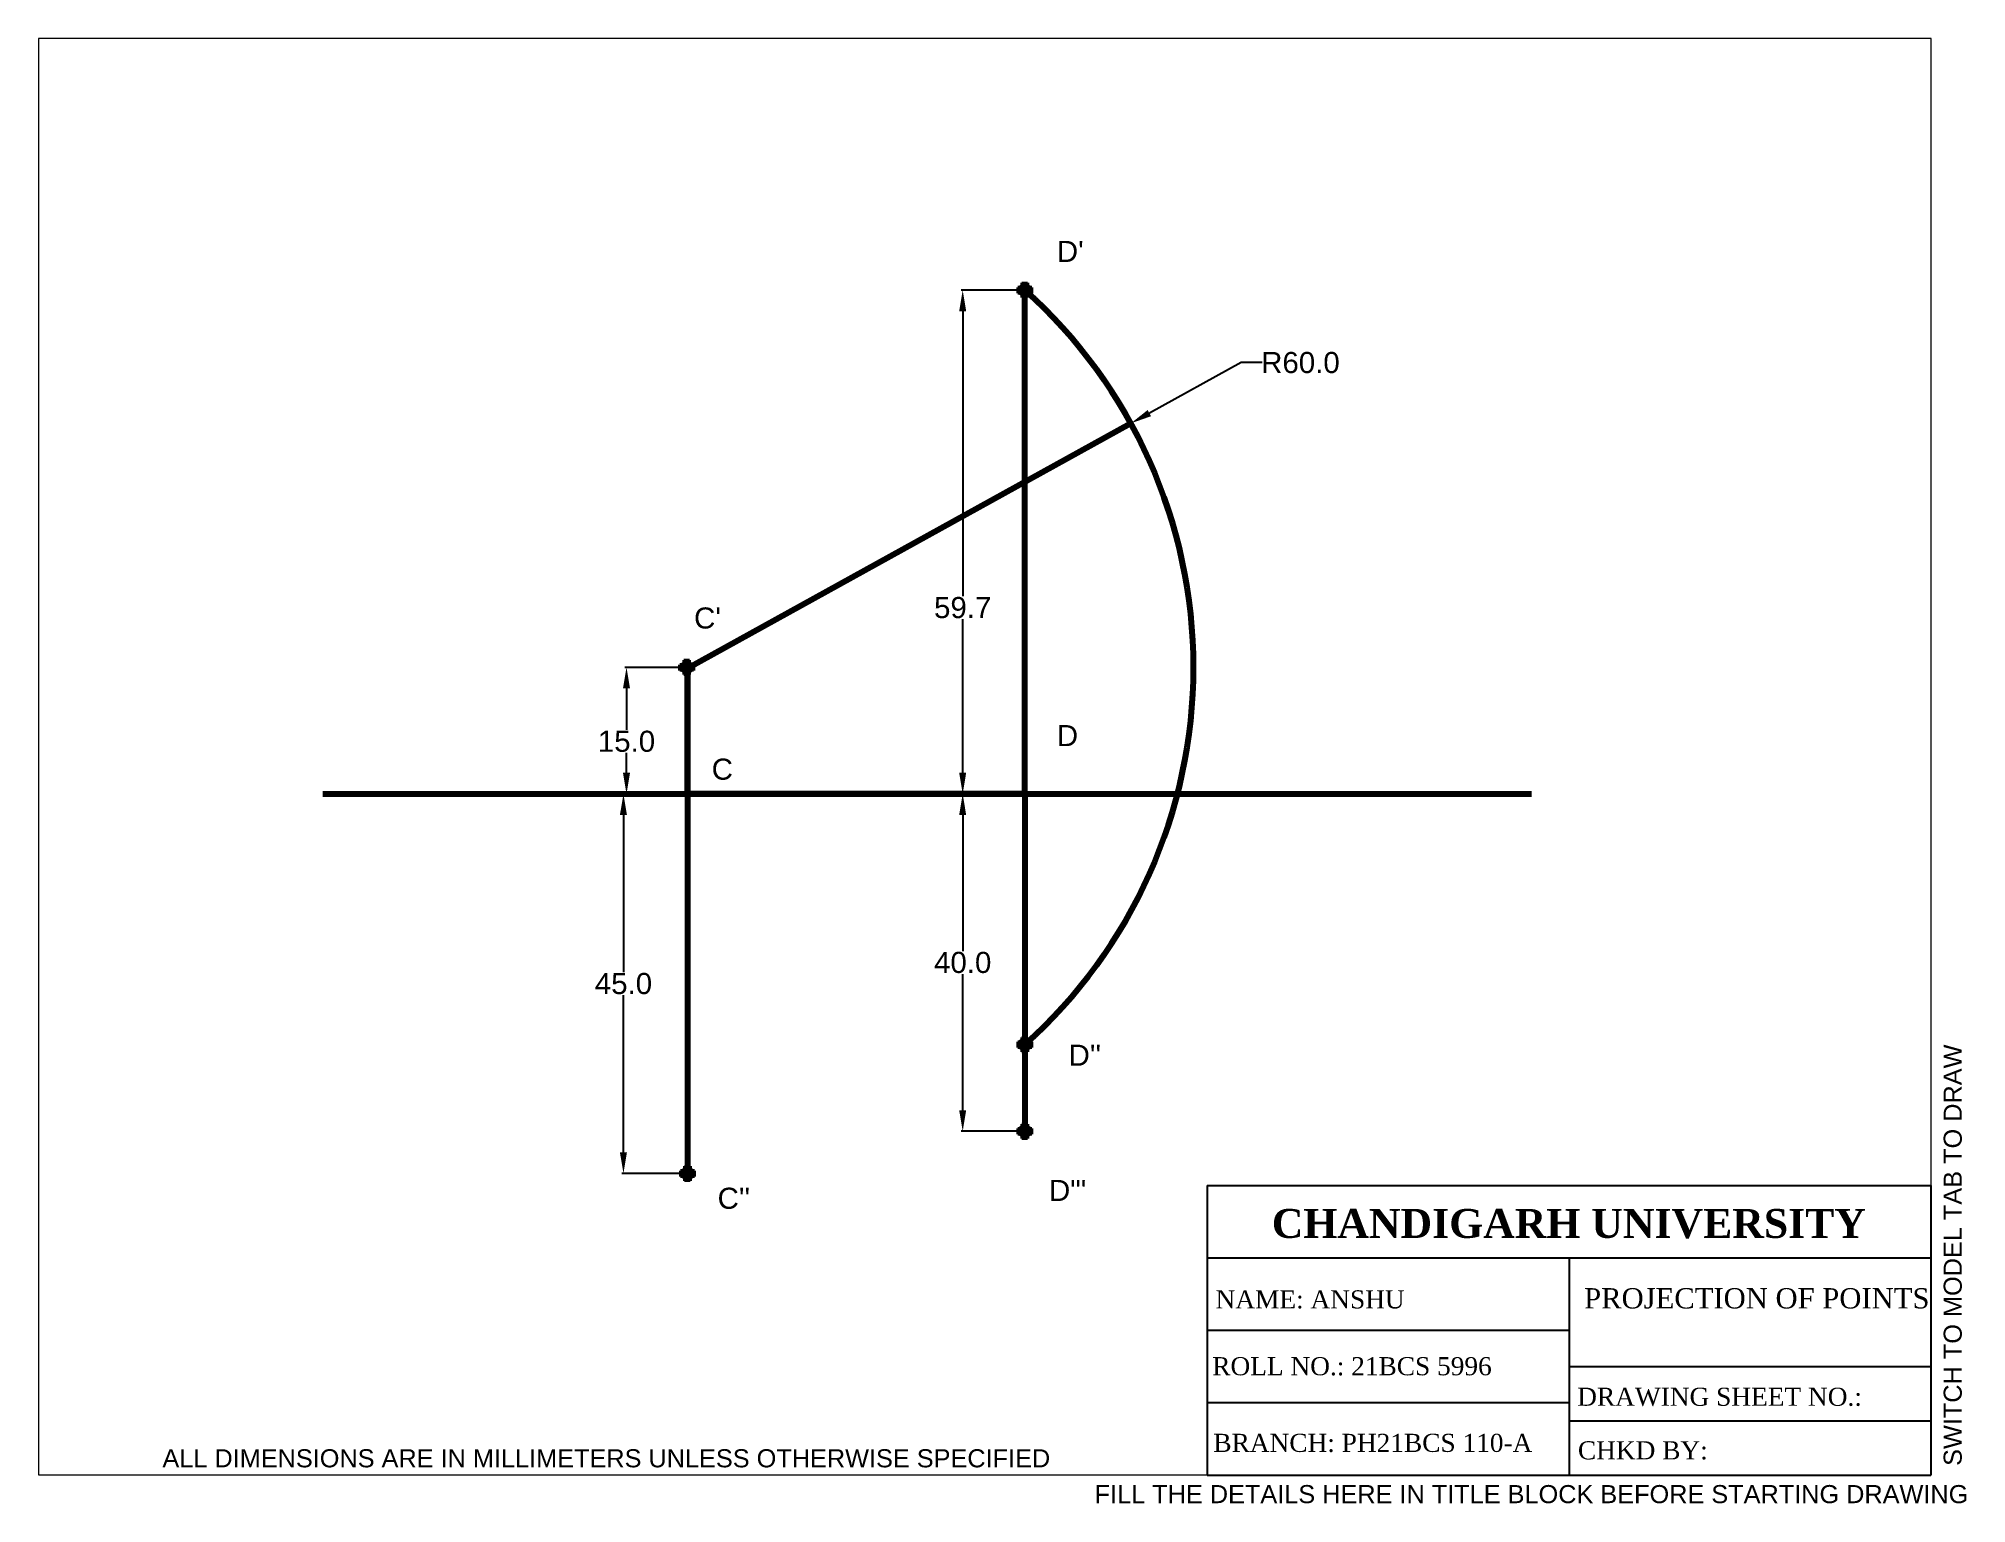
# Paper-space layout 'Layout1' of a CAD drawing. Header units: millimetres. Extents: x 0 to 266, y -4 to 198.
# The model-space entities are those that its viewports show. They can reach past a viewport. Long polylines and large blocks are cut down to what shows.
import ezdxf

# ---------------------------------------------------------------- set-up
doc = ezdxf.new("R2010")
doc.units = ezdxf.units.MM
doc.header["$PDMODE"] = 98
doc.linetypes.add('ACAD_ISO08W100', pattern=[36, 24, -3, 6, -3])
doc.layers.add('Comments', color=10, linetype='Continuous', lineweight=13, plot=False)
doc.layers.add('thick continuous', color=7, linetype='Continuous', lineweight=30)
doc.styles.get("Standard").update_dxf_attribs({"font": 'Arial.ttf'})
doc.dimstyles.get("Standard").update_dxf_attribs({"dimtxt": 2.5, "dimasz": 2.5, "dimexe": 0.18, "dimexo": 0.0625, "dimgap": 0.09, "dimtad": 0, "dimtih": 1, "dimtoh": 1, "dimdec": 1, "dimzin": 0, "dimdsep": 46, "dimtxsty": 'Standard', "dimcen": 0.09, "dimadec": 0, "dimazin": 0, "dimtfac": 1, "dimtdec": 1, "dimtofl": 0, "dimtmove": 0, "dimatfit": 3, "dimfxl": 1, "dimtolj": 1, "dimtzin": 0, "dimarcsym": 0})

# ---------------------------------------------------------------- blocks, each defined once
blk = doc.blocks.new('*D0')
at = {"layer": 'Defpoints', "color": 0, "transparency": 16777216}
for p in [(94.86, 213.5), (87.49, 173.5), (94.86, 173.5)]:
    blk.add_point(p, dxfattribs=at)
at = {"layer": 'thick continuous', "color": 0, "lineweight": -2, "transparency": 16777216}
for p, q in [((94.8, 213.5), (87.31, 213.5)), ((87.49, 211), (87.49, 194.86)), ((87.49, 176), (87.49, 192.13)), ((94.8, 173.5), (87.31, 173.5))]:
    blk.add_line(p, q, dxfattribs=at)
at = {"layer": 'thick continuous', "color": 0, "transparency": 16777216}
for points in [[(87.07, 211), (87.9, 211), (87.49, 213.5)], [(87.07, 176), (87.9, 176), (87.49, 173.5)]]:
    blk.add_solid(points, dxfattribs=at)
at = {"layer": 'thick continuous', "color": 0, "lineweight": 5, "transparency": 16777216, "insert": (87.49, 193.5), "char_height": 2.5, "attachment_point": 5}
blk.add_mtext('\\A1;40.0', dxfattribs=at)
blk = doc.blocks.new('*D2')
at = {"layer": 'Defpoints', "color": 0, "transparency": 16777216}
for p in [(54.86, 228.5), (47.63, 213.5), (54.86, 213.5)]:
    blk.add_point(p, dxfattribs=at)
at = {"layer": 'thick continuous', "color": 0, "lineweight": -2, "transparency": 16777216}
for p, q in [((54.8, 228.5), (47.45, 228.5)), ((47.63, 226), (47.63, 221.09)), ((47.63, 216), (47.63, 218.35)), ((54.8, 213.5), (47.45, 213.5))]:
    blk.add_line(p, q, dxfattribs=at)
at = {"layer": 'thick continuous', "color": 0, "transparency": 16777216}
for points in [[(47.21, 226), (48.05, 226), (47.63, 228.5)], [(47.21, 216), (48.05, 216), (47.63, 213.5)]]:
    blk.add_solid(points, dxfattribs=at)
at = {"layer": 'thick continuous', "color": 0, "lineweight": 5, "transparency": 16777216, "insert": (47.63, 219.72), "char_height": 2.5, "attachment_point": 5}
blk.add_mtext('\\A1;15.0', dxfattribs=at)
blk = doc.blocks.new('*D3')
at = {"layer": 'Defpoints', "color": 0, "transparency": 16777216}
for p in [(54.86, 213.5), (47.27, 168.5), (54.86, 168.5)]:
    blk.add_point(p, dxfattribs=at)
at = {"layer": 'thick continuous', "color": 0, "lineweight": -2, "transparency": 16777216}
for p, q in [((54.8, 213.5), (47.09, 213.5)), ((47.27, 211), (47.27, 192.36)), ((47.27, 171), (47.27, 189.63)), ((54.8, 168.5), (47.09, 168.5))]:
    blk.add_line(p, q, dxfattribs=at)
at = {"layer": 'thick continuous', "color": 0, "transparency": 16777216}
for points in [[(46.85, 211), (47.68, 211), (47.27, 213.5)], [(46.85, 171), (47.68, 171), (47.27, 168.5)]]:
    blk.add_solid(points, dxfattribs=at)
at = {"layer": 'thick continuous', "color": 0, "lineweight": 5, "transparency": 16777216, "insert": (47.27, 191), "char_height": 2.5, "attachment_point": 5}
blk.add_mtext('\\A1;45.0', dxfattribs=at)
blk = doc.blocks.new('*D4')
at = {"layer": 'Defpoints', "color": 0, "transparency": 16777216}
for p in [(107.43, 257.43), (54.86, 228.5)]:
    blk.add_point(p, dxfattribs=at)
at = {"layer": 'thick continuous', "color": 0, "lineweight": -2, "transparency": 16777216}
for p, q in [((120.5, 264.62), (109.62, 258.63)), ((123, 264.62), (120.5, 264.62)), ((54.86, 228.41), (54.86, 228.59)), ((54.77, 228.5), (54.95, 228.5))]:
    blk.add_line(p, q, dxfattribs=at)
at = {"layer": 'thick continuous', "color": 0, "transparency": 16777216}
blk.add_solid([(109.41, 259), (109.82, 258.27), (107.43, 257.43)], dxfattribs=at)
at = {"layer": 'thick continuous', "color": 0, "lineweight": 5, "transparency": 16777216, "insert": (127.53, 264.62), "char_height": 2.5, "attachment_point": 5}
blk.add_mtext('\\A1;R60.0', dxfattribs=at)
blk = doc.blocks.new('*D5')
at = {"layer": 'Defpoints', "color": 0, "transparency": 16777216}
for p in [(87.49, 273.22), (94.86, 273.22), (94.86, 213.5)]:
    blk.add_point(p, dxfattribs=at)
at = {"layer": 'thick continuous', "color": 0, "lineweight": -2, "transparency": 16777216}
for p, q in [((94.8, 273.22), (87.31, 273.22)), ((87.49, 270.72), (87.49, 236.94)), ((87.49, 216), (87.49, 234.21)), ((94.8, 213.5), (87.31, 213.5))]:
    blk.add_line(p, q, dxfattribs=at)
at = {"layer": 'thick continuous', "color": 0, "transparency": 16777216}
for points in [[(87.07, 270.72), (87.9, 270.72), (87.49, 273.22)], [(87.07, 216), (87.9, 216), (87.49, 213.5)]]:
    blk.add_solid(points, dxfattribs=at)
at = {"layer": 'thick continuous', "color": 0, "lineweight": 5, "transparency": 16777216, "insert": (87.49, 235.57), "char_height": 2.5, "attachment_point": 5}
blk.add_mtext('\\A1;59.7', dxfattribs=at)

msp = doc.modelspace()

# ---------------------------------------------------------------- linework, layer by layer
at = {"layer": 'thick continuous', "lineweight": 80}
for p, q in [((94.86, 213.5), (94.86, 273.22)), ((54.86, 228.41), (107.43, 257.43)), ((54.86, 213.5), (54.86, 228.5)), ((54.86, 228.5), (54.86, 168.5)), ((11.64, 213.5), (154.93, 213.5)), ((54.86, 213.5), (94.86, 213.5)), ((54.86, 213.5), (94.86, 213.5)), ((94.86, 213.5), (54.86, 213.5)), ((94.86, 213.5), (94.86, 173.5))]:
    msp.add_line(p, q, dxfattribs=at)
msp.add_arc((54.86, 228.5), 60, 311.8103, 48.1897, dxfattribs=at)
for p in [(94.86, 273.22), (54.77, 228.5), (94.86, 183.78), (94.86, 173.5), (54.86, 168.5)]:
    msp.add_point(p, dxfattribs=at)

# ---------------------------------------------------------------- texts
at = {"layer": 'thick continuous', "lineweight": 80, "char_height": 2.5, "attachment_point": 1}
for s, width, insert in [("D'", 2.0924, (98.65, 279.06)), ("C'", 2.5, (55.64, 235.6)), ('D', 2.5, (98.65, 221.66)), ('C', 2.0924, (57.73, 217.68)), ("D''", 2.0924, (100.04, 183.77)), ('D"\'', 2.5, (97.72, 167.74)), ("C''", 2.0924, (58.43, 166.81))]:
    msp.add_mtext_dynamic_manual_height_columns(s, width=width, gutter_width=12.5, heights=[0], dxfattribs=dict(at, insert=insert))

# ---------------------------------------------------------------- dimensions: what is measured, and where the dimension line sits
at = {"layer": 'thick continuous', "lineweight": 5}
for base, p1, p2, picture, middle in [((87.49, 273.22), (94.86, 213.5), (94.86, 273.22), '*D5', (87.49, 235.57)), ((47.63, 213.5), (54.86, 228.5), (54.86, 213.5), '*D2', (47.63, 219.72))]:
    dim = msp.add_linear_dim(base=base, p1=p1, p2=p2, angle=90, dimstyle='Standard', dxfattribs=at)
    dim.commit()
    dim.dimension.update_dxf_attribs({"geometry": picture, "text_midpoint": middle, "dimtype": 160})
dim = msp.add_radius_dim(center=(54.86, 228.5), mpoint=(107.43, 257.43), dimstyle='Standard', dxfattribs=at)
dim.commit()
dim.dimension.update_dxf_attribs({"geometry": '*D4', "text_midpoint": (127.53, 264.62), "dimtype": 164})
for base, p1, p2, picture, middle in [((47.27, 168.5), (54.86, 213.5), (54.86, 168.5), '*D3', (47.27, 191)), ((87.49, 173.5), (94.86, 213.5), (94.86, 173.5), '*D0', (87.49, 193.5))]:
    dim = msp.add_linear_dim(base=base, p1=p1, p2=p2, angle=90, dimstyle='Standard', dxfattribs=at)
    dim.commit()
    dim.dimension.update_dxf_attribs({"geometry": picture, "text_midpoint": middle})

psp = doc.layouts.get("Layout1")

# ---------------------------------------------------------------- linework, layer by layer
for p, q in [((161.41, 40), (261.41, 40)), ((161.41, 40), (161.41, 0)), ((261.41, 40), (261.41, 0)), ((161.41, 30), (261.41, 30)), ((161.41, 30), (194.27, 30)), ((211.41, 30), (211.41, 0)), ((161.41, 20), (211.41, 20)), ((211.41, 15), (261.41, 15)), ((161.41, 10), (211.41, 10)), ((211.41, 7.5), (261.41, 7.5)), ((161.41, 0), (261.41, 0))]:
    psp.add_line(p, q)

# ---------------------------------------------------------------- texts
at = {"attachment_point": 1}
for s, width, insert, char_height in [('\\pxqc;{\\fTimes New Roman|b1|i0|c0|p18;CHANDIGARH UNIVERSITY}', 80.8177, (170.98, 36.75), 4), ('\\pxqc;{\\fTimes New Roman|b0|i0|c0|p18;PROJECTION OF POINTS}', 46.4985, (214.1, 25.81), 2.8)]:
    psp.add_mtext_dynamic_manual_height_columns(s, width=width, gutter_width=40, heights=[0], dxfattribs=dict(at, insert=insert, char_height=char_height))
at = {"linetype": 'ACAD_ISO08W100', "lineweight": 100, "char_height": 2.5, "attachment_point": 1}
for s, width, insert in [('{\\fTimes New Roman|b0|i0|c0|p18;NAME: ANSHU}', 45.3199, (162.59, 25.51)), ('{\\fTimes New Roman|b0|i0|c0|p18;ROLL NO.: 21BCS 5996}', 45.3199, (162.13, 16.28)), ('{\\fTimes New Roman|b0|i0|c0|p18;DRAWING SHEET NO.:}', 45.3199, (212.54, 12.06)), ('{\\fTimes New Roman|b0|i0|c0|p18;BRANCH: PH21BCS 110-A}', 45.3199, (162.28, 5.69)), ('{\\fTimes New Roman|b0|i0|c0|p18;CHKD BY: }', 47.9779, (212.64, 4.66))]:
    psp.add_mtext_dynamic_manual_height_columns(s, width=width, gutter_width=25, heights=[0], dxfattribs=dict(at, insert=insert))
at = {"layer": 'Comments'}
psp.add_text('SWITCH TO MODEL TAB TO DRAW', height=2.5, rotation=90, dxfattribs=at).set_placement((265.66, 1.26))
psp.add_text('FILL THE DETAILS HERE IN TITLE BLOCK BEFORE STARTING DRAWING', height=2.5, dxfattribs=at).set_placement((145.88, -3.89))
at = {"layer": 'thick continuous'}
psp.add_text('ALL DIMENSIONS ARE IN MILLIMETERS UNLESS OTHERWISE SPECIFIED', height=2.5, dxfattribs=at).set_placement((17.11, 1.06))

# ---------------------------------------------------------------- viewports
psp.add_viewport(center=(130.71, 99.21), size=(261.41, 198.4125), view_center_point=(90.11, 217.9), view_height=170.2901, dxfattribs=at)

doc.saveas('drawing.dxf')
